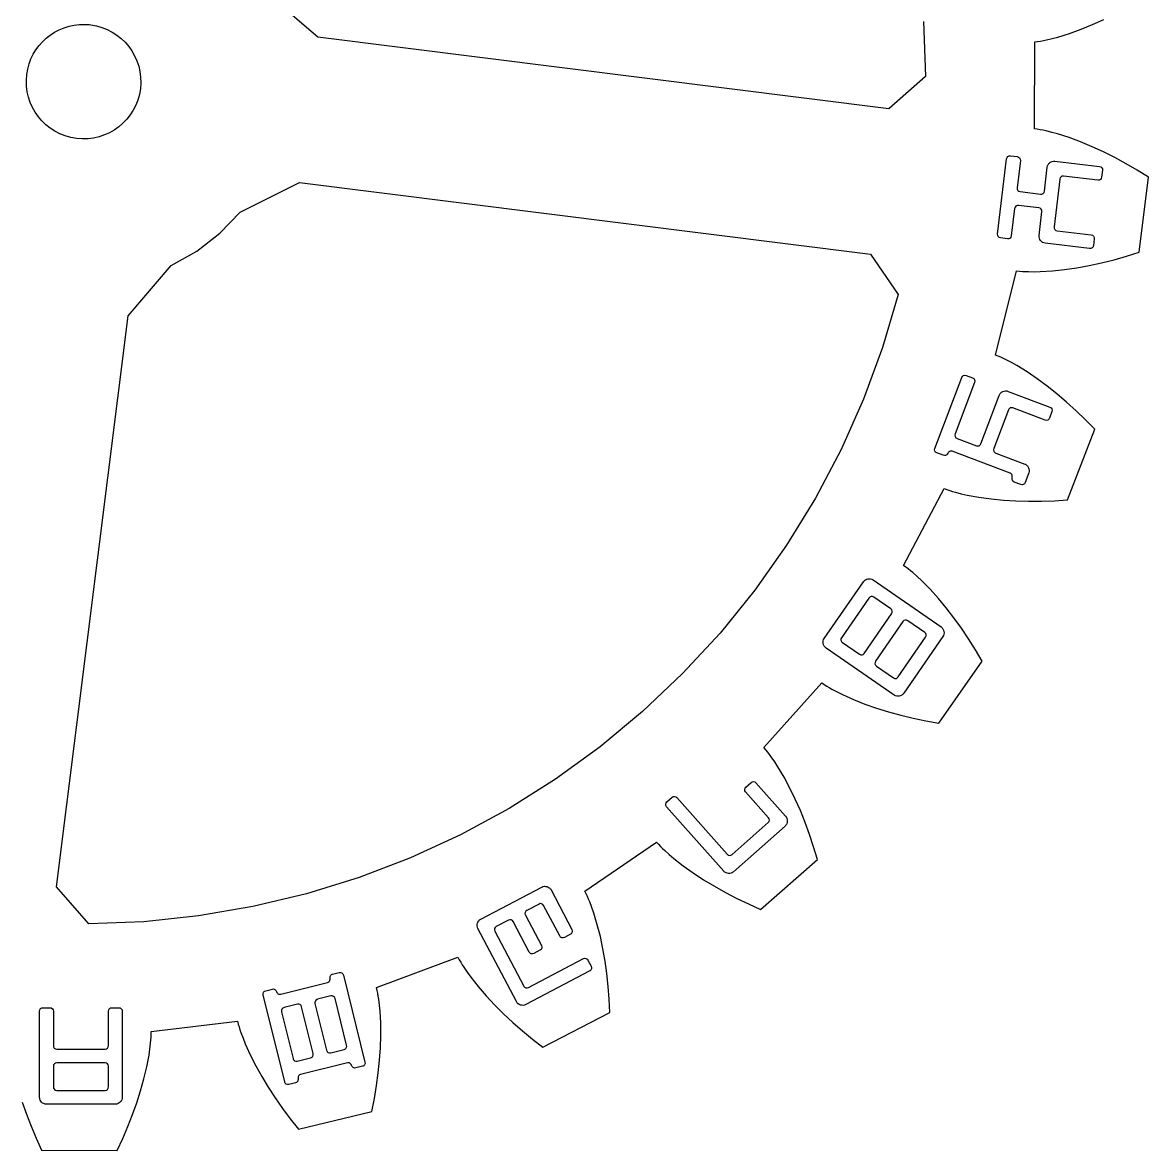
# Model space of a CAD drawing. Extents: x 6 to 255, y 30 to 363.
# Drawn here: x 127.93 to 171.82, y 112.88 to 156.84 of the extents above; entities that cross this region are included whole.
import ezdxf

# ---------------------------------------------------------------- set-up
doc = ezdxf.new("R2010")
doc.units = 0
doc.layers.add('Cut', color=7, linetype='CONTINUOUS')
doc.layers.add('Engrave', color=7, linetype='CONTINUOUS')

msp = doc.modelspace()

# ---------------------------------------------------------------- linework, layer by layer
at = {"layer": 'Cut', "color": 7}
for p, q in [((139.431419, 156.275211), (137.475132, 157.960016)), ((169.638044, 156.764127), (170.083598, 156.964807)), ((130.359353, 156.772616), (130.359353, 156.772625)), ((163.048458, 156.887617), (163.131436, 154.741023)), ((168.741073, 156.419139), (169.190234, 156.581488)), ((169.190234, 156.581488), (169.638044, 156.764127)), ((161.691954, 153.48238), (139.431419, 156.275211)), ((167.37104, 152.70138), (167.38457, 156.087225)), ((167.38457, 156.087225), (167.498214, 156.102117)), ((167.498214, 156.102117), (167.611858, 156.120612)), ((167.611858, 156.120612), (167.725049, 156.141346)), ((167.725049, 156.141346), (167.838243, 156.165246)), ((167.838243, 156.165246), (168.064625, 156.21846)), ((168.064625, 156.21846), (168.29056, 156.27889)), ((168.29056, 156.27889), (168.741073, 156.419139)), ((163.131436, 154.741023), (161.691954, 153.48238)), ((167.484683, 152.685586), (167.37104, 152.70138)), ((167.597875, 152.666191), (167.484683, 152.685586)), ((167.711066, 152.644556), (167.597875, 152.666191)), ((167.824259, 152.619752), (167.711066, 152.644556)), ((168.050191, 152.564734), (167.824259, 152.619752)), ((168.275676, 152.502501), (168.050191, 152.564734)), ((168.724836, 152.358642), (168.275676, 152.502501)), ((169.172644, 152.19269), (168.724836, 152.358642)), ((169.619101, 152.006439), (169.172644, 152.19269)), ((170.062849, 151.802153), (169.619101, 152.006439)), ((170.505247, 151.580728), (170.062849, 151.802153)), ((170.945389, 151.343071), (170.505247, 151.580728)), ((171.382825, 151.089627), (170.945389, 151.343071)), ((171.818004, 150.820402), (171.382825, 151.089627)), ((171.450919, 147.891834), (171.818004, 150.820402)), ((136.408598, 149.457971), (138.720245, 150.607031)), ((138.720245, 150.607031), (160.980783, 147.8142)), ((135.616252, 148.63541), (136.408598, 149.457971)), ((134.714772, 147.934612), (135.616252, 148.63541)), ((133.721748, 147.370905), (134.714772, 147.934612)), ((160.980783, 147.8142), (162.064903, 146.23898)), ((170.475932, 147.601863), (170.962525, 147.739409)), ((170.962525, 147.739409), (171.450919, 147.891834)), ((132.037393, 145.414168), (133.721748, 147.370905)), ((168.548509, 147.216289), (169.026531, 147.28619)), ((169.026531, 147.28619), (169.50771, 147.374126)), ((169.50771, 147.374126), (169.990694, 147.479653)), ((169.990694, 147.479653), (170.475932, 147.601863)), ((165.85354, 143.884095), (166.676553, 147.168023)), ((166.676553, 147.168023), (166.790647, 147.155393)), ((166.790647, 147.155393), (166.905191, 147.145926)), ((166.905191, 147.145926), (167.020638, 147.139623)), ((167.020638, 147.139623), (167.136086, 147.135559)), ((167.136086, 147.135559), (167.368783, 147.132858)), ((167.368783, 147.132858), (167.602383, 147.137822)), ((167.602383, 147.137822), (168.073643, 147.166231)), ((168.073643, 147.166231), (168.548509, 147.216289)), ((162.064903, 146.23898), (161.453846, 144.179423)), ((129.244564, 123.153632), (132.037393, 145.414168)), ((161.453846, 144.179423), (160.709302, 142.164509)), ((165.959968, 143.841705), (165.85354, 143.884095)), ((166.065494, 143.795706), (165.959968, 143.841705)), ((166.170119, 143.747001), (166.065494, 143.795706)), ((166.273841, 143.696493), (166.170119, 143.747001)), ((166.47993, 143.588712), (166.273841, 143.696493)), ((166.683768, 143.474618), (166.47993, 143.588712)), ((167.086027, 143.227489), (166.683768, 143.474618)), ((167.481073, 142.958715), (167.086027, 143.227489)), ((167.869804, 142.67145), (167.481073, 142.958715)), ((168.252222, 142.367048), (167.869804, 142.67145)), ((160.709302, 142.164509), (159.83488, 140.202362)), ((168.628328, 142.04596), (168.252222, 142.367048)), ((168.999022, 141.70954), (168.628328, 142.04596)), ((169.36295, 141.35869), (168.999022, 141.70954)), ((169.721468, 140.993859), (169.36295, 141.35869)), ((168.663502, 138.238463), (169.721468, 140.993859)), ((159.83488, 140.202362), (158.833737, 138.301092)), ((162.26972, 135.686403), (163.855314, 138.678105)), ((163.855314, 138.678105), (163.962643, 138.638421)), ((163.962643, 138.638421), (164.071778, 138.601893)), ((164.071778, 138.601893), (164.182263, 138.567619)), ((164.182263, 138.567619), (164.2932, 138.536052)), ((164.2932, 138.536052), (164.518682, 138.478328)), ((158.833737, 138.301092), (157.710381, 136.470174)), ((164.518682, 138.478328), (164.74687, 138.426467)), ((164.74687, 138.426467), (165.210915, 138.341235)), ((165.210915, 138.341235), (165.683977, 138.276296)), ((165.683977, 138.276296), (166.165156, 138.229846)), ((166.165156, 138.229846), (166.6531, 138.200534)), ((166.6531, 138.200534), (167.147359, 138.187466)), ((167.147359, 138.187466), (167.647478, 138.189313)), ((167.647478, 138.189313), (168.153011, 138.206445)), ((168.153011, 138.206445), (168.663502, 138.238463)), ((157.710381, 136.470174), (156.469778, 134.716371)), ((162.363071, 135.619661), (162.26972, 135.686403)), ((162.454616, 135.549762), (162.363071, 135.619661)), ((162.544357, 135.477608), (162.454616, 135.549762)), ((162.633198, 135.403197), (162.544357, 135.477608)), ((162.807722, 135.24942), (162.633198, 135.403197)), ((162.978186, 135.089777), (162.807722, 135.24942)), ((163.309194, 134.753357), (162.978186, 135.089777)), ((156.469778, 134.716371), (155.116881, 133.047351)), ((163.628929, 134.398448), (163.309194, 134.753357)), ((163.937387, 134.026401), (163.628929, 134.398448)), ((164.235926, 133.639023), (163.937387, 134.026401)), ((164.524094, 133.237662), (164.235926, 133.639023)), ((164.803693, 132.822325), (164.524094, 133.237662)), ((155.116881, 133.047351), (153.658009, 131.470326)), ((165.072917, 132.394358), (164.803693, 132.822325)), ((165.333576, 131.954216), (165.072917, 132.394358)), ((163.647418, 129.532084), (165.333576, 131.954216)), ((153.658009, 131.470326), (152.099023, 129.992514)), ((156.828374, 128.584156), (159.083651, 131.10956)), ((159.083651, 131.10956), (159.178805, 131.045072)), ((159.178805, 131.045072), (159.275762, 130.983741)), ((159.275762, 130.983741), (159.374524, 130.924665)), ((159.374524, 130.924665), (159.475088, 130.866941)), ((159.475088, 130.866941), (159.679826, 130.756904)), ((159.679826, 130.756904), (159.889074, 130.652281)), ((159.889074, 130.652281), (160.319747, 130.458367)), ((160.319747, 130.458367), (160.763496, 130.282038)), ((160.763496, 130.282038), (161.219421, 130.121945)), ((152.099023, 129.992514), (150.446687, 128.619325)), ((161.219421, 130.121945), (161.686169, 129.976736)), ((161.686169, 129.976736), (162.162841, 129.845505)), ((162.162841, 129.845505), (162.648981, 129.727802)), ((162.648981, 129.727802), (163.144141, 129.623179)), ((163.144141, 129.623179), (163.647418, 129.532084)), ((150.446687, 128.619325), (148.708216, 127.357526)), ((156.903234, 128.497121), (156.828374, 128.584156)), ((156.974939, 128.407377), (156.903234, 128.497121)), ((157.045287, 128.315832), (156.974939, 128.407377)), ((157.113835, 128.222481), (157.045287, 128.315832)), ((157.246419, 128.031724), (157.113835, 128.222481)), ((157.373591, 127.835554), (157.246419, 128.031724)), ((157.614857, 127.429686), (157.373591, 127.835554)), ((148.708216, 127.357526), (146.890827, 126.212074)), ((157.839888, 127.008484), (157.614857, 127.429686)), ((158.050489, 126.573754), (157.839888, 127.008484)), ((146.890827, 126.212074), (145.002185, 125.187932)), ((158.247562, 126.125944), (158.050489, 126.573754)), ((158.431554, 125.667315), (158.247562, 126.125944)), ((158.602922, 125.196958), (158.431554, 125.667315)), ((145.002185, 125.187932), (143.050859, 124.289161)), ((149.846082, 122.990837), (152.639811, 124.902929)), ((152.639811, 124.902929), (152.716475, 124.818147)), ((158.762562, 124.71713), (158.602922, 125.196958)), ((152.716475, 124.818147), (152.796295, 124.734718)), ((152.796295, 124.734718), (152.877921, 124.653545)), ((152.877921, 124.653545), (152.9618, 124.573725)), ((152.9618, 124.573725), (153.134067, 124.417691)), ((153.134067, 124.417691), (153.3122, 124.266167)), ((158.910029, 124.227383), (158.762562, 124.71713)), ((143.050859, 124.289161), (141.044967, 123.520265)), ((153.3122, 124.266167), (153.683794, 123.974843)), ((153.683794, 123.974843), (154.072525, 123.69795)), ((156.693083, 122.279214), (158.910029, 124.227383)), ((154.072525, 123.69795), (154.477042, 123.433232)), ((130.502757, 121.714151), (129.244564, 123.153632)), ((141.044967, 123.520265), (138.993075, 122.884404)), ((154.477042, 123.433232), (154.895085, 123.179791)), ((154.895085, 123.179791), (155.326661, 122.938525)), ((138.993075, 122.884404), (136.903753, 122.383833)), ((149.897491, 122.888468), (149.846082, 122.990837)), ((149.945745, 122.784296), (149.897491, 122.888468)), ((149.991744, 122.678318), (149.945745, 122.784296)), ((150.035937, 122.571439), (149.991744, 122.678318)), ((155.326661, 122.938525), (155.77086, 122.708081)), ((155.77086, 122.708081), (156.226335, 122.488462)), ((136.903753, 122.383833), (134.786473, 122.020807)), ((150.118916, 122.354075), (150.035937, 122.571439)), ((150.195579, 122.133103), (150.118916, 122.354075)), ((156.226335, 122.488462), (156.693083, 122.279214)), ((132.649802, 121.797579), (130.502757, 121.714151)), ((134.786473, 122.020807), (132.649802, 121.797579)), ((150.332673, 121.681686), (150.195579, 122.133103)), ((150.450373, 121.218995), (150.332673, 121.681686)), ((150.550939, 120.745932), (150.450373, 121.218995)), ((150.635271, 120.264754), (150.550939, 120.745932)), ((141.727357, 119.231144), (144.897642, 120.418985)), ((144.897642, 120.418985), (144.951757, 120.317969)), ((144.951757, 120.317969), (145.00948, 120.218306)), ((145.00948, 120.218306), (145.06946, 120.119993)), ((145.06946, 120.119993), (145.131693, 120.022136)), ((145.131693, 120.022136), (145.26157, 119.829572)), ((150.704266, 119.774554), (150.635271, 120.264754)), ((145.26157, 119.829572), (145.398664, 119.639717)), ((145.398664, 119.639717), (145.689535, 119.268121)), ((150.758383, 119.277591), (150.704266, 119.774554)), ((141.75261, 119.119303), (141.727357, 119.231144)), ((145.689535, 119.268121), (146.000251, 118.905545)), ((150.798067, 118.773411), (150.758383, 119.277591)), ((141.774707, 119.006562), (141.75261, 119.119303)), ((141.79454, 118.892468), (141.774707, 119.006562)), ((141.811673, 118.778374), (141.79454, 118.892468)), ((141.840535, 118.54748), (141.811673, 118.778374)), ((146.000251, 118.905545), (146.329455, 118.551989)), ((150.824225, 118.262468), (150.798067, 118.773411)), ((141.861731, 118.314783), (141.840535, 118.54748)), ((141.886983, 117.843523), (141.861731, 118.314783)), ((146.329455, 118.551989), (146.675346, 118.206098)), ((148.20547, 116.901005), (150.824225, 118.262468)), ((132.944782, 117.523339), (136.307178, 117.917934)), ((136.307178, 117.917934), (136.33604, 117.806996)), ((141.890585, 117.365951), (141.886983, 117.843523)), ((146.675346, 118.206098), (147.037019, 117.868325)), ((147.037019, 117.868325), (147.412674, 117.53867)), ((132.937532, 117.293798), (132.942935, 117.408795)), ((132.942935, 117.408795), (132.944782, 117.523339)), ((136.33604, 117.806996), (136.368058, 117.696509)), ((136.368058, 117.696509), (136.402332, 117.586474)), ((136.402332, 117.586474), (136.439762, 117.476889)), ((136.439762, 117.476889), (136.519582, 117.258623)), ((147.412674, 117.53867), (147.802308, 117.216229)), ((132.89109, 116.832912), (132.918599, 117.063354)), ((132.918599, 117.063354), (132.928966, 117.178801)), ((132.928966, 117.178801), (132.937532, 117.293798)), ((136.519582, 117.258623), (136.60707, 117.041707)), ((136.60707, 117.041707), (136.800984, 116.611036)), ((141.874792, 116.882516), (141.890585, 117.365951)), ((147.802308, 117.216229), (148.20547, 116.901005)), ((132.767525, 116.137974), (132.855913, 116.601116)), ((132.855913, 116.601116), (132.89109, 116.832912)), ((136.800984, 116.611036), (137.016094, 116.184875)), ((141.841421, 116.395023), (141.874792, 116.882516)), ((132.657037, 115.67303), (132.767525, 116.137974)), ((137.016094, 116.184875), (137.251047, 115.76232)), ((141.790913, 115.90302), (141.841421, 116.395023)), ((132.526259, 115.208085), (132.657037, 115.67303)), ((137.251047, 115.76232), (137.504038, 115.344275)), ((141.724621, 115.40741), (141.790913, 115.90302)), ((132.376538, 114.742238), (132.526259, 115.208085)), ((137.504038, 115.344275), (137.774165, 114.929839)), ((141.642545, 114.908192), (141.724621, 115.40741)), ((127.914239, 114.760269), (128.077037, 114.293071)), ((132.210132, 114.276841), (132.376538, 114.742238)), ((137.774165, 114.929839), (138.060079, 114.519461)), ((141.545587, 114.405817), (141.642545, 114.908192)), ((138.060079, 114.519461), (138.361322, 114.113141)), ((138.677448, 113.710879), (141.545587, 114.405817)), ((128.077037, 114.293071), (128.256521, 113.826321)), ((132.02704, 113.810996), (132.210132, 114.276841)), ((138.361322, 114.113141), (138.677448, 113.710879)), ((128.256521, 113.826321), (128.451788, 113.359573)), ((131.828164, 113.346502), (132.02704, 113.810996)), ((128.451788, 113.359573), (128.662388, 112.893275)), ((131.613956, 112.882007), (131.828164, 113.346502)), ((128.662388, 112.893275), (131.613956, 112.882007))]:
    msp.add_line(p, q, dxfattribs=at)
for points in [[(128.089648, 154.819488), (128.232364, 155.956806), (129.213469, 156.801067), (130.359353, 156.772616)], [(130.359353, 156.772625), (130.433694, 156.770769), (130.507895, 156.765197), (130.581679, 156.755932)], [(130.581679, 156.755932), (131.804545, 156.602467), (132.671497, 155.486775), (132.518123, 154.263898)], [(130.02609, 152.327454), (128.803225, 152.48092), (127.936274, 153.596611), (128.089648, 154.819488)], [(132.518123, 154.263898), (132.364658, 153.041032), (131.248967, 152.17408), (130.02609, 152.327454)]]:
    msp.add_open_spline(points, degree=3, dxfattribs=at)
at = {"layer": 'Engrave', "color": 5}
for p, q in [((165.938115, 148.599256), (166.290122, 151.534112)), ((166.439527, 151.651513), (166.706333, 151.619514)), ((166.823733, 151.470109), (166.695733, 150.402889)), ((168.173765, 151.443513), (169.907997, 151.235506)), ((167.762957, 150.274881), (167.87496, 151.208698)), ((169.843995, 150.701908), (168.509968, 150.861912)), ((170.025398, 151.086104), (169.993397, 150.819298)), ((168.360566, 150.744511), (168.136562, 148.876873)), ((166.813137, 150.253489), (167.613554, 150.157488)), ((166.599732, 149.602466), (166.471727, 148.535245)), ((167.549549, 149.623865), (166.749134, 149.719867)), ((167.554947, 148.540643), (167.66695, 149.474463)), ((168.253968, 148.727476), (169.587994, 148.567471)), ((166.322324, 148.417855), (166.055518, 148.449856)), ((169.523984, 148.033831), (167.789748, 148.241836)), ((169.705395, 148.418067), (169.673394, 148.151263)), ((169.673394, 148.151263), (169.673386, 148.151221)), ((163.491037, 140.245413), (164.537027, 143.010047)), ((164.710237, 143.088178), (164.961567, 142.993087)), ((165.039677, 142.819877), (164.278958, 140.809235)), ((166.343811, 142.47), (167.97746, 141.851915)), ((165.284218, 140.428764), (165.997392, 142.31374)), ((166.357405, 141.746709), (165.786866, 140.238727)), ((167.787267, 141.349366), (166.530615, 141.824814)), ((168.055567, 141.678706), (167.960476, 141.427375)), ((164.357015, 140.636022), (165.111006, 140.350754)), ((163.820427, 139.977112), (163.569094, 140.072201)), ((166.428819, 139.277533), (164.166843, 140.133341)), ((165.864923, 140.065515), (166.995914, 139.637612)), ((166.836595, 138.83602), (166.585267, 138.931108)), ((167.152137, 139.291185), (167.009503, 138.914188)), ((167.009503, 138.914188), (167.009807, 138.914029)), ((159.181464, 132.838164), (160.708588, 135.049226)), ((161.082405, 135.117502), (163.735678, 133.28495)), ((160.92176, 134.412165), (159.852772, 132.864422)), ((161.771986, 133.988213), (161.10867, 134.446352)), ((160.737208, 132.253578), (161.806196, 133.801322)), ((161.806196, 133.801322), (161.80618, 133.801306)), ((162.248394, 133.495887), (161.179409, 131.948146)), ((163.098625, 133.071937), (162.435307, 133.530076)), ((162.063821, 131.337291), (163.132809, 132.885033)), ((163.803904, 132.911113), (162.276776, 130.70005)), ((163.132809, 132.885033), (163.13282, 132.88503)), ((161.90315, 130.631793), (159.249877, 132.464345)), ((159.88698, 132.677515), (160.550299, 132.219378)), ((161.213591, 131.761231), (161.876912, 131.303091)), ((162.276776, 130.70005), (162.276975, 130.700201)), ((156.124783, 127.046787), (156.325786, 127.225129)), ((156.515461, 127.213795), (157.674675, 125.907253)), ((153.044726, 126.46944), (153.245732, 126.647782)), ((153.435409, 126.63645), (155.397157, 124.425377)), ((157.00512, 125.852069), (156.113416, 126.857102)), ((155.262619, 123.767173), (153.033362, 126.279755)), ((155.586829, 124.414043), (156.993875, 125.662429)), ((157.651989, 125.527904), (155.641923, 123.744496)), ((155.641923, 123.744496), (155.641966, 123.744517)), ((145.787848, 121.897215), (148.165177, 123.149895)), ((148.528177, 123.037429), (149.342419, 121.492164)), ((148.059113, 122.486513), (147.583649, 122.235977)), ((148.866955, 121.241622), (148.240615, 122.430287)), ((146.870433, 121.86016), (146.394966, 121.609623)), ((147.678277, 120.615272), (147.051934, 121.803936)), ((147.527422, 122.054478), (148.153765, 120.865813)), ((147.178593, 118.681413), (145.675373, 121.534209)), ((146.338742, 121.428122), (147.466158, 119.288526)), ((149.286187, 121.31066), (149.048456, 121.18539)), ((148.097509, 120.684309), (147.859776, 120.55904)), ((147.647657, 119.232294), (149.787255, 120.359708)), ((149.968754, 120.303484), (150.094021, 120.06575)), ((140.013475, 119.751044), (140.27436, 119.815457)), ((140.437007, 119.717215), (141.274379, 116.325733)), ((150.037815, 119.884254), (147.541596, 118.568944)), ((137.404628, 119.106924), (137.66551, 119.171337)), ((137.990815, 118.97485), (139.816996, 119.425747)), ((138.143765, 115.552798), (137.306386, 118.944274)), ((139.945821, 118.903997), (139.424055, 118.775169)), ((140.559364, 116.979574), (140.108469, 118.805754)), ((128.589013, 114.953387), (128.588748, 118.312354)), ((128.723093, 118.446725), (128.991809, 118.446752)), ((129.126183, 118.312407), (129.126313, 116.968821)), ((131.275928, 116.96898), (131.275798, 118.312566)), ((131.410146, 118.446937), (131.678865, 118.446963)), ((131.813239, 118.312619), (131.813503, 114.953651)), ((138.021393, 118.290452), (138.472288, 116.464271)), ((138.641402, 118.581927), (138.119635, 118.453099)), ((139.254947, 116.657507), (138.804052, 118.483688)), ((139.325813, 118.612521), (139.77671, 116.786338)), ((129.26056, 116.834429), (131.141581, 116.834606)), ((139.939357, 116.688095), (140.461118, 116.816926)), ((129.126339, 116.162667), (129.126416, 115.356516)), ((131.141708, 116.297219), (129.260687, 116.297039)), ((131.276156, 115.35672), (131.276082, 116.162874)), ((138.634935, 116.366026), (139.156704, 116.494857)), ((140.589952, 116.295253), (138.763771, 115.844358)), ((141.176136, 116.163083), (140.915252, 116.09867)), ((129.260787, 115.222169), (131.141808, 115.222349)), ((138.306434, 115.45465), (138.306413, 115.454552)), ((138.567318, 115.519066), (138.306434, 115.45465)), ((131.544824, 114.684903), (128.857647, 114.684647)), ((128.857647, 114.684647), (128.857763, 114.684697))]:
    msp.add_line(p, q, dxfattribs=at)
for points in [[(166.290122, 151.534112), (166.294443, 151.57024), (166.311396, 151.599923), (166.34098, 151.62316)], [(166.34098, 151.62316), (166.370548, 151.646396), (166.403397, 151.655847), (166.439527, 151.651513)], [(166.706333, 151.619514), (166.742462, 151.615175), (166.772229, 151.598918), (166.795632, 151.570744)], [(166.795632, 151.570744), (166.819037, 151.542566), (166.828404, 151.509021), (166.823733, 151.470109)], [(167.87496, 151.208698), (167.879282, 151.244826), (167.891008, 151.277956), (167.910139, 151.308086)], [(167.910139, 151.308086), (167.927868, 151.338379), (167.950656, 151.363838), (167.978502, 151.384461)], [(167.978502, 151.384461), (168.005126, 151.40664), (168.035252, 151.422761), (168.068879, 151.432824)], [(168.068879, 151.432824), (168.102673, 151.444272), (168.137635, 151.447835), (168.173765, 151.443513)], [(169.907997, 151.235506), (169.944127, 151.231167), (169.973894, 151.214911), (169.997297, 151.186738)], [(168.411419, 150.833559), (168.381851, 150.810323), (168.3649, 150.78064), (168.360566, 150.744511)], [(168.509968, 150.861912), (168.473838, 150.866251), (168.440989, 150.8568), (168.411419, 150.833559)], [(169.993397, 150.819298), (169.98874, 150.780388), (169.9724, 150.749928), (169.944377, 150.727916)], [(169.997297, 151.186738), (170.020702, 151.158558), (170.030069, 151.125013), (170.025398, 151.086104)], [(166.695733, 150.402889), (166.691412, 150.366762), (166.70017, 150.333997), (166.722006, 150.304593)], [(169.944377, 150.727916), (169.916365, 150.705903), (169.882904, 150.697233), (169.843995, 150.701908)], [(166.722006, 150.304593), (166.743852, 150.275191), (166.774229, 150.258156), (166.813137, 150.253489)], [(167.613554, 150.157488), (167.652464, 150.152813), (167.685925, 150.161483), (167.713937, 150.183496)], [(167.713937, 150.183496), (167.74195, 150.20551), (167.758289, 150.235971), (167.762957, 150.274881)], [(166.650585, 149.691514), (166.621015, 149.66828), (166.604064, 149.638597), (166.599732, 149.602466)], [(166.749134, 149.719867), (166.713003, 149.724206), (166.680153, 149.714755), (166.650585, 149.691514)], [(167.638849, 149.575095), (167.615442, 149.603275), (167.585675, 149.619532), (167.549549, 149.623865)], [(167.66695, 149.474463), (167.671624, 149.513371), (167.662257, 149.546915), (167.638849, 149.575095)], [(165.964388, 148.50096), (165.94254, 148.530363), (165.933783, 148.563128), (165.938115, 148.599256)], [(168.136562, 148.876873), (168.13224, 148.840746), (168.140998, 148.807982), (168.162835, 148.77858)], [(168.162835, 148.77858), (168.18468, 148.749176), (168.215058, 148.732141), (168.253968, 148.727476)], [(166.055518, 148.449856), (166.016611, 148.454531), (165.986234, 148.471565), (165.964388, 148.50096)], [(166.422707, 148.443863), (166.394695, 148.42185), (166.361234, 148.413181), (166.322324, 148.417855)], [(166.471727, 148.535245), (166.46707, 148.496337), (166.45073, 148.465877), (166.422707, 148.443863)], [(167.565636, 148.435762), (167.5541, 148.469524), (167.550537, 148.504485), (167.554947, 148.540643)], [(167.613734, 148.343295), (167.591725, 148.371309), (167.575692, 148.402132), (167.565636, 148.435762)], [(167.690112, 148.274932), (167.659984, 148.294051), (167.634525, 148.316839), (167.613734, 148.343295)], [(167.789748, 148.241836), (167.753619, 148.246175), (167.720406, 148.257207), (167.690112, 148.274932)], [(169.587994, 148.567471), (169.624124, 148.563132), (169.653891, 148.546875), (169.677294, 148.518701)], [(169.677294, 148.518701), (169.700699, 148.490523), (169.710066, 148.456978), (169.705395, 148.418067)], [(169.624367, 148.059839), (169.596353, 148.037826), (169.562892, 148.029156), (169.523984, 148.033831)], [(169.673386, 148.151221), (169.668712, 148.112313), (169.652372, 148.081853), (169.624367, 148.059839)], [(164.537027, 143.010047), (164.549903, 143.044081), (164.573482, 143.068828), (164.607763, 143.084289)], [(164.607763, 143.084289), (164.642045, 143.099758), (164.676202, 143.101055), (164.710237, 143.088178)], [(164.961567, 142.993087), (164.995601, 142.980211), (165.020597, 142.957286), (165.036555, 142.924314)], [(165.036555, 142.924314), (165.052518, 142.891345), (165.053559, 142.856533), (165.039677, 142.819877)], [(166.055394, 142.401783), (166.079873, 142.426938), (166.108104, 142.446184), (166.140087, 142.459523)], [(166.140087, 142.459523), (166.171255, 142.474657), (166.204369, 142.48308), (166.239428, 142.484791)], [(166.239428, 142.484791), (166.274982, 142.487807), (166.309777, 142.482877), (166.343811, 142.47)], [(165.997392, 142.31374), (166.010268, 142.347774), (166.029602, 142.377122), (166.055394, 142.401783)], [(166.428142, 141.820951), (166.393861, 141.805499), (166.370282, 141.780752), (166.357405, 141.746709)], [(166.530615, 141.824814), (166.496581, 141.83769), (166.462423, 141.836403), (166.428142, 141.820951)], [(167.97746, 141.851915), (168.011494, 141.839039), (168.036489, 141.816114), (168.052445, 141.783142)], [(168.052445, 141.783142), (168.068408, 141.750171), (168.069449, 141.715359), (168.055567, 141.678706)], [(167.890959, 141.350424), (167.858483, 141.335784), (167.823918, 141.335431), (167.787267, 141.349366)], [(167.960476, 141.427375), (167.946612, 141.390722), (167.92344, 141.365071), (167.890959, 141.350424)], [(164.278958, 140.809235), (164.266081, 140.7752), (164.266699, 140.74129), (164.28081, 140.707502)], [(164.28081, 140.707502), (164.294992, 140.673726), (164.320393, 140.649899), (164.357015, 140.636022)], [(163.492889, 140.143681), (163.478707, 140.177459), (163.47809, 140.21137), (163.491037, 140.245413)], [(165.111006, 140.350754), (165.14766, 140.33689), (165.182225, 140.337243), (165.214702, 140.351812)], [(165.214702, 140.351812), (165.24718, 140.366453), (165.270352, 140.392103), (165.284218, 140.428764)], [(163.569094, 140.072201), (163.532442, 140.086065), (163.50704, 140.109891), (163.492889, 140.143681)], [(163.899762, 139.967296), (163.878287, 139.961951), (163.851842, 139.965223), (163.820427, 139.977112)], [(163.954899, 140.000305), (163.938794, 139.985454), (163.920416, 139.97445), (163.899762, 139.967296)], [(163.997563, 140.053746), (163.98391, 140.033474), (163.969689, 140.01566), (163.954899, 140.000305)], [(164.040227, 140.107187), (164.024123, 140.092335), (164.009901, 140.074521), (163.997563, 140.053746)], [(164.092657, 140.138976), (164.072488, 140.133138), (164.055012, 140.122541), (164.040227, 140.107187)], [(164.166843, 140.133341), (164.136737, 140.144735), (164.112008, 140.146614), (164.092657, 140.138976)], [(165.786866, 140.238727), (165.773989, 140.204691), (165.774607, 140.17078), (165.788718, 140.136994)], [(165.788718, 140.136994), (165.8029, 140.103218), (165.828301, 140.079391), (165.864923, 140.065515)], [(166.995914, 139.637612), (167.029946, 139.624736), (167.059292, 139.605402), (167.083951, 139.57961)], [(167.083951, 139.57961), (167.109111, 139.555131), (167.129009, 139.52665), (167.143644, 139.494168)], [(167.143644, 139.494168), (167.157473, 139.463496), (167.165895, 139.430381), (167.168912, 139.394825)], [(167.168912, 139.394825), (167.170675, 139.359768), (167.165084, 139.325221), (167.152137, 139.291185)], [(166.488149, 139.232638), (166.477389, 139.251672), (166.457613, 139.266637), (166.428819, 139.277533)], [(166.508363, 139.173361), (166.506141, 139.195155), (166.499403, 139.214915), (166.488149, 139.232638)], [(166.505718, 139.03528), (166.503495, 139.057076), (166.503936, 139.08009), (166.50704, 139.10432)], [(166.525191, 138.97404), (166.514431, 138.993072), (166.50794, 139.013485), (166.505718, 139.03528)], [(166.50704, 139.10432), (166.510215, 139.128551), (166.510656, 139.151564), (166.508363, 139.173361)], [(166.585267, 138.931108), (166.556468, 138.942009), (166.536443, 138.95632), (166.525191, 138.97404)], [(166.94029, 138.837078), (166.907814, 138.822438), (166.873248, 138.822085), (166.836595, 138.83602)], [(167.009807, 138.914029), (166.995943, 138.877376), (166.972771, 138.851725), (166.94029, 138.837078)], [(160.708588, 135.049226), (160.729268, 135.079168), (160.755089, 135.103007), (160.78605, 135.120743)], [(160.78605, 135.120743), (160.81586, 135.139276), (160.84789, 135.151173), (160.882139, 135.156433)], [(160.882139, 135.156433), (160.916034, 135.163647), (160.950201, 135.163824), (160.984641, 135.156962)], [(160.984641, 135.156962), (161.019877, 135.151335), (161.052465, 135.138182), (161.082405, 135.117502)], [(161.008269, 134.467228), (160.971275, 134.460454), (160.942438, 134.4421), (160.92176, 134.412165)], [(161.10867, 134.446352), (161.078728, 134.467032), (161.045261, 134.47399), (161.008269, 134.467228)], [(161.828247, 133.903435), (161.82068, 133.939275), (161.801926, 133.967535), (161.771986, 133.988213)], [(161.80618, 133.801306), (161.828451, 133.83355), (161.835807, 133.867593), (161.828247, 133.903435)], [(162.334905, 133.550952), (162.297913, 133.544178), (162.269076, 133.525823), (162.248394, 133.495887)], [(162.435307, 133.530076), (162.405365, 133.550756), (162.371898, 133.557715), (162.334905, 133.550952)], [(163.735678, 133.28495), (163.76562, 133.26427), (163.78946, 133.238451), (163.807198, 133.207491)], [(163.807198, 133.207491), (163.825734, 133.177681), (163.838189, 133.145247), (163.844562, 133.110188)], [(159.142004, 132.740398), (159.14763, 132.775637), (159.160784, 132.808226), (159.181464, 132.838164)], [(159.852772, 132.864422), (159.832091, 132.834479), (159.824559, 132.80141), (159.830177, 132.765213)], [(163.154886, 132.987159), (163.147319, 133.023), (163.128565, 133.051259), (163.098625, 133.071937)], [(163.13282, 132.88503), (163.155089, 132.917274), (163.162444, 132.951317), (163.154886, 132.987159)], [(163.845091, 133.007685), (163.838318, 132.973246), (163.824589, 132.941055), (163.803904, 132.911113)], [(163.844562, 133.110188), (163.85063, 133.077092), (163.850806, 133.042924), (163.845091, 133.007685)], [(159.141474, 132.636171), (159.135071, 132.671217), (159.135248, 132.70596), (159.142004, 132.740398)], [(159.177164, 132.540079), (159.159425, 132.571039), (159.147528, 132.60307), (159.141474, 132.636171)], [(159.249877, 132.464345), (159.219935, 132.485025), (159.195697, 132.51027), (159.177164, 132.540079)], [(159.830177, 132.765213), (159.835804, 132.72902), (159.854738, 132.699787), (159.88698, 132.677515)], [(160.550299, 132.219378), (160.582544, 132.197107), (160.61619, 132.189178), (160.651235, 132.195592)], [(160.651235, 132.195592), (160.686279, 132.201995), (160.714937, 132.221323), (160.737208, 132.253578)], [(161.179409, 131.948146), (161.158729, 131.918204), (161.151197, 131.885134), (161.156814, 131.848937)], [(161.156814, 131.848937), (161.162423, 131.812737), (161.181348, 131.783502), (161.213591, 131.761231)], [(161.876912, 131.303091), (161.909155, 131.280821), (161.9428, 131.272892), (161.977845, 131.279305)], [(161.977845, 131.279305), (162.012891, 131.285708), (162.04155, 131.305037), (162.063821, 131.337291)], [(162.003179, 130.588222), (161.967587, 130.595789), (161.934244, 130.610313), (161.90315, 130.631793)], [(162.104485, 130.587163), (162.071387, 130.581113), (162.037619, 130.581466), (162.003179, 130.588222)], [(162.198854, 130.624036), (162.169044, 130.605504), (162.137588, 130.593213), (162.104485, 130.587163)], [(162.276975, 130.700201), (162.255499, 130.669109), (162.229459, 130.643721), (162.198854, 130.624036)], [(156.325786, 127.225129), (156.353007, 127.249279), (156.385387, 127.260233), (156.422928, 127.257991)], [(156.422928, 127.257991), (156.460466, 127.25575), (156.49131, 127.241018), (156.515461, 127.213795)], [(153.245732, 126.647782), (153.272954, 126.671931), (153.305334, 126.682885), (153.342871, 126.680643)], [(153.342871, 126.680643), (153.380412, 126.678403), (153.411258, 126.663672), (153.435409, 126.63645)], [(156.113416, 126.857102), (156.087409, 126.886416), (156.076002, 126.919323), (156.079195, 126.955823)], [(156.079195, 126.955823), (156.08237, 126.992318), (156.097566, 127.022639), (156.124783, 127.046787)], [(153.033362, 126.279755), (153.007355, 126.309069), (152.995948, 126.341976), (152.999141, 126.378476)], [(152.999141, 126.378476), (153.002316, 126.414971), (153.017511, 126.445292), (153.044726, 126.46944)], [(156.993875, 125.662429), (157.023188, 125.688437), (157.038442, 125.719746), (157.039638, 125.756356)], [(157.039638, 125.756356), (157.040872, 125.792967), (157.029366, 125.824871), (157.00512, 125.852069)], [(157.674675, 125.907253), (157.698835, 125.880036), (157.715832, 125.849278), (157.725668, 125.814977)], [(157.725668, 125.814977), (157.736498, 125.781587), (157.740881, 125.747121), (157.738818, 125.71158)], [(157.715005, 125.611877), (157.700224, 125.580046), (157.679218, 125.552055), (157.651989, 125.527904)], [(157.738818, 125.71158), (157.736807, 125.677991), (157.728869, 125.644756), (157.715005, 125.611877)], [(155.397157, 124.425377), (155.423164, 124.396063), (155.453949, 124.380343), (155.489513, 124.378218)], [(155.489513, 124.378218), (155.525078, 124.376101), (155.557517, 124.388043), (155.586829, 124.414043)], [(155.349379, 123.701017), (155.316618, 123.716857), (155.287698, 123.738909), (155.262619, 123.767173)], [(155.447513, 123.675829), (155.413923, 123.677839), (155.381212, 123.686236), (155.349379, 123.701017)], [(155.547943, 123.689164), (155.514579, 123.678263), (155.481102, 123.673818), (155.447513, 123.675829)], [(155.641966, 123.744517), (155.613699, 123.71944), (155.582358, 123.700989), (155.547943, 123.689164)], [(148.165177, 123.149895), (148.197369, 123.166864), (148.231293, 123.176039), (148.266949, 123.17742)], [(148.266949, 123.17742), (148.301951, 123.180048), (148.335849, 123.175762), (148.368641, 123.164561)], [(148.368641, 123.164561), (148.402021, 123.155248), (148.432404, 123.139617), (148.45979, 123.117669)], [(148.45979, 123.117669), (148.488418, 123.096368), (148.511214, 123.069621), (148.528177, 123.037429)], [(147.583649, 122.235977), (147.551454, 122.219008), (147.529467, 122.193185), (147.517686, 122.158507)], [(148.161285, 122.495271), (148.125363, 122.506401), (148.091306, 122.503482), (148.059113, 122.486513)], [(148.240615, 122.430287), (148.223664, 122.462483), (148.19722, 122.484144), (148.161285, 122.495271)], [(145.658858, 121.7367), (145.669406, 121.770731), (145.685655, 121.801441), (145.707605, 121.828831)], [(145.707605, 121.828831), (145.728907, 121.857457), (145.755655, 121.880251), (145.787848, 121.897215)], [(146.972604, 121.868918), (146.936683, 121.880048), (146.902625, 121.877129), (146.870433, 121.86016)], [(147.051934, 121.803936), (147.034966, 121.836125), (147.008522, 121.857786), (146.972604, 121.868918)], [(147.517686, 122.158507), (147.505903, 122.123823), (147.509148, 122.089147), (147.527422, 122.054478)], [(145.645999, 121.635005), (145.644588, 121.670662), (145.648874, 121.70456), (145.658858, 121.7367)], [(145.675373, 121.534209), (145.658422, 121.566405), (145.648631, 121.600004), (145.645999, 121.635005)], [(146.329005, 121.532151), (146.317223, 121.497467), (146.320468, 121.462791), (146.338742, 121.428122)], [(146.394966, 121.609623), (146.362773, 121.592655), (146.340786, 121.56683), (146.329005, 121.532151)], [(149.353029, 121.390966), (149.343133, 121.355697), (149.320853, 121.328929), (149.286187, 121.31066)], [(149.342419, 121.492164), (149.35937, 121.459968), (149.362907, 121.426235), (149.353029, 121.390966)], [(148.945404, 121.173802), (148.911371, 121.18435), (148.885222, 121.206957), (148.866955, 121.241622)], [(149.048456, 121.18539), (149.013787, 121.167124), (148.979436, 121.163261), (148.945404, 121.173802)], [(147.756726, 120.547451), (147.722694, 120.557999), (147.696544, 120.580606), (147.678277, 120.615272)], [(147.859776, 120.55904), (147.825107, 120.540771), (147.790757, 120.536908), (147.756726, 120.547451)], [(148.164348, 120.764613), (148.154453, 120.729344), (148.132173, 120.702576), (148.097509, 120.684309)], [(148.153765, 120.865813), (148.170734, 120.833622), (148.174261, 120.799889), (148.164348, 120.764613)], [(149.787255, 120.359708), (149.819448, 120.376676), (149.853505, 120.379596), (149.889426, 120.368466)], [(149.889426, 120.368466), (149.925348, 120.357335), (149.951791, 120.335675), (149.968754, 120.303484)], [(150.094021, 120.06575), (150.110972, 120.033554), (150.114517, 119.999824), (150.104657, 119.964561)], [(139.908409, 119.519677), (139.913225, 119.541048), (139.9155, 119.563954), (139.915235, 119.588394)], [(139.915235, 119.588394), (139.914883, 119.612837), (139.917158, 119.635743), (139.922062, 119.657115)], [(139.922062, 119.657115), (139.926877, 119.678486), (139.935927, 119.697299), (139.949211, 119.713553)], [(139.949211, 119.713553), (139.962158, 119.731157), (139.983579, 119.743654), (140.013475, 119.751044)], [(140.27436, 119.815457), (140.309687, 119.824171), (140.343446, 119.818809), (140.375637, 119.799371)], [(140.375637, 119.799371), (140.407828, 119.779927), (140.428285, 119.752542), (140.437007, 119.717215)], [(150.104657, 119.964561), (150.094762, 119.929292), (150.072481, 119.902523), (150.037815, 119.884254)], [(137.66551, 119.171337), (137.696762, 119.179045), (137.721539, 119.177952), (137.739839, 119.168056)], [(137.739839, 119.168056), (137.759157, 119.159854), (137.775245, 119.147248), (137.788102, 119.130237)], [(139.816996, 119.425747), (139.84689, 119.43312), (139.868479, 119.444938), (139.881763, 119.461201)], [(139.881763, 119.461201), (139.89471, 119.478823), (139.903592, 119.498314), (139.908409, 119.519677)], [(147.466158, 119.288526), (147.484421, 119.253855), (147.510571, 119.231248), (147.544607, 119.220706)], [(147.544607, 119.220706), (147.578638, 119.210158), (147.612988, 119.214021), (147.647657, 119.232294)], [(137.306386, 118.944274), (137.296984, 118.98232), (137.302179, 119.016759), (137.32197, 119.047591)], [(137.32197, 119.047591), (137.341748, 119.078424), (137.369301, 119.098202), (137.404628, 119.106924)], [(137.788102, 119.130237), (137.802319, 119.113568), (137.814314, 119.094185), (137.824088, 119.072087)], [(137.824088, 119.072087), (137.835236, 119.050331), (137.84723, 119.030948), (137.860071, 119.013939)], [(137.860071, 119.013939), (137.874288, 118.99727), (137.891222, 118.984152), (137.910874, 118.974585)], [(137.910874, 118.974585), (137.931552, 118.966718), (137.958199, 118.966806), (137.990815, 118.97485)], [(139.341397, 118.715836), (139.321618, 118.685005), (139.316423, 118.650567), (139.325813, 118.612521)], [(139.424055, 118.775169), (139.388728, 118.766455), (139.361175, 118.746677), (139.341397, 118.715836)], [(140.047098, 118.88791), (140.014909, 118.907353), (139.98115, 118.912716), (139.945821, 118.903997)], [(140.108469, 118.805754), (140.099737, 118.841082), (140.079281, 118.868467), (140.047098, 118.88791)], [(128.588748, 118.312354), (128.588747, 118.351544), (128.602039, 118.383736), (128.628626, 118.40893)], [(128.628626, 118.40893), (128.655215, 118.434125), (128.686704, 118.446724), (128.723093, 118.446725)], [(128.991809, 118.446752), (129.028198, 118.446755), (129.059691, 118.433463), (129.086287, 118.406874)], [(129.086287, 118.406874), (129.112884, 118.380285), (129.126183, 118.348796), (129.126183, 118.312407)], [(131.275798, 118.312566), (131.275798, 118.351756), (131.289092, 118.383948), (131.315679, 118.409141)], [(131.315679, 118.409141), (131.342268, 118.434337), (131.373757, 118.446935), (131.410146, 118.446937)], [(131.678865, 118.446963), (131.715252, 118.446967), (131.746744, 118.433674), (131.77334, 118.407085)], [(131.77334, 118.407085), (131.799937, 118.380497), (131.813237, 118.349008), (131.813239, 118.312619)], [(138.036977, 118.393766), (138.017198, 118.362935), (138.012004, 118.328497), (138.021393, 118.290452)], [(138.119635, 118.453099), (138.084306, 118.444386), (138.056754, 118.424608), (138.036977, 118.393766)], [(138.742679, 118.565841), (138.710488, 118.585284), (138.676729, 118.590646), (138.641402, 118.581927)], [(138.804052, 118.483688), (138.79532, 118.519013), (138.774863, 118.546397), (138.742679, 118.565841)], [(147.247075, 118.59648), (147.219036, 118.619671), (147.196209, 118.647982), (147.178593, 118.681413)], [(147.336369, 118.548611), (147.304229, 118.558577), (147.274465, 118.574533), (147.247075, 118.59648)], [(147.437086, 118.537604), (147.402083, 118.534976), (147.368511, 118.538645), (147.336369, 118.548611)], [(147.541596, 118.568944), (147.508163, 118.551323), (147.473326, 118.540876), (147.437086, 118.537604)], [(129.126313, 116.968821), (129.126315, 116.929631), (129.138873, 116.897427), (129.163987, 116.872208)], [(131.238148, 116.874505), (131.263338, 116.901099), (131.275932, 116.932591), (131.275928, 116.96898)], [(140.545314, 116.878799), (140.563398, 116.910655), (140.568081, 116.944247), (140.559364, 116.979574)], [(129.163987, 116.872208), (129.189184, 116.847018), (129.221375, 116.834425), (129.26056, 116.834429)], [(131.141581, 116.834606), (131.180771, 116.834611), (131.21296, 116.847911), (131.238148, 116.874505)], [(139.156704, 116.494857), (139.194749, 116.504259), (139.222814, 116.524883), (139.240897, 116.55673)], [(139.240897, 116.55673), (139.258981, 116.588586), (139.263664, 116.622178), (139.254947, 116.657507)], [(139.77671, 116.786338), (139.786112, 116.748294), (139.806057, 116.720062), (139.836546, 116.701642)], [(139.836546, 116.701642), (139.867042, 116.683224), (139.901312, 116.678708), (139.939357, 116.688095)], [(140.461118, 116.816926), (140.499166, 116.826328), (140.527231, 116.846952), (140.545314, 116.878799)], [(129.166217, 116.259243), (129.139628, 116.234048), (129.126336, 116.201856), (129.126339, 116.162667)], [(129.260687, 116.297039), (129.224298, 116.297035), (129.192808, 116.284437), (129.166217, 116.259243)], [(131.236182, 116.257341), (131.209585, 116.283928), (131.178093, 116.29722), (131.141708, 116.297219)], [(131.276082, 116.162874), (131.27608, 116.199263), (131.26278, 116.230752), (131.236182, 116.257341)], [(138.472288, 116.464271), (138.481689, 116.426226), (138.501635, 116.397993), (138.532123, 116.379573)], [(138.532123, 116.379573), (138.562619, 116.361154), (138.59689, 116.356639), (138.634935, 116.366026)], [(140.668359, 116.292871), (140.648691, 116.302432), (140.622556, 116.303226), (140.589952, 116.295253)], [(140.716619, 116.255055), (140.703778, 116.272058), (140.687691, 116.284664), (140.668359, 116.292871)], [(140.752605, 116.196904), (140.742762, 116.218972), (140.730767, 116.238356), (140.716619, 116.255055)], [(140.786548, 116.138252), (140.773707, 116.155256), (140.762392, 116.174806), (140.752605, 116.196904)], [(140.837348, 116.098895), (140.817682, 116.108455), (140.800749, 116.121574), (140.786548, 116.138252)], [(140.915252, 116.09867), (140.882641, 116.090609), (140.856673, 116.090684), (140.837348, 116.098895)], [(141.260329, 116.224958), (141.242246, 116.193102), (141.214182, 116.172477), (141.176136, 116.163083)], [(141.274379, 116.325733), (141.28311, 116.290406), (141.278427, 116.256814), (141.260329, 116.224958)], [(138.665555, 115.681713), (138.667143, 115.657608), (138.665547, 115.634869), (138.660766, 115.613498)], [(138.668281, 115.749423), (138.664823, 115.728388), (138.663915, 115.705818), (138.665555, 115.681713)], [(138.695432, 115.805861), (138.68215, 115.789598), (138.6731, 115.770785), (138.668281, 115.749423)], [(138.763771, 115.844358), (138.731162, 115.836314), (138.708383, 115.823482), (138.695432, 115.805861)], [(129.126416, 115.356516), (129.12642, 115.317328), (129.139019, 115.285139), (129.164214, 115.259949)], [(129.164214, 115.259949), (129.18941, 115.234759), (129.221601, 115.222165), (129.260787, 115.222169)], [(131.141808, 115.222349), (131.180998, 115.222354), (131.213187, 115.235653), (131.238376, 115.262245)], [(131.238376, 115.262245), (131.263566, 115.288839), (131.276159, 115.320331), (131.276156, 115.35672)], [(138.203601, 115.468099), (138.173105, 115.486519), (138.15316, 115.514752), (138.143765, 115.552798)], [(138.306413, 115.454552), (138.268369, 115.445169), (138.234098, 115.449684), (138.203601, 115.468099)], [(138.63616, 115.555525), (138.622878, 115.539262), (138.599931, 115.527109), (138.567318, 115.519066)], [(138.660766, 115.613498), (138.657309, 115.592464), (138.649107, 115.57314), (138.63616, 115.555525)], [(128.610021, 114.84632), (128.596033, 114.879912), (128.589031, 114.915601), (128.589013, 114.953387)], [(128.666713, 114.762352), (128.642918, 114.786143), (128.624021, 114.814133), (128.610021, 114.84632)], [(128.750695, 114.705678), (128.718502, 114.719666), (128.690508, 114.738557), (128.666713, 114.762352)], [(131.731657, 114.764699), (131.707866, 114.740906), (131.679876, 114.72131), (131.647689, 114.705911)], [(131.790432, 114.850779), (131.776444, 114.818588), (131.756852, 114.789894), (131.731657, 114.764699)], [(131.813503, 114.953651), (131.813503, 114.91726), (131.805813, 114.88297), (131.790432, 114.850779)], [(128.857763, 114.684697), (128.819974, 114.684693), (128.784284, 114.691687), (128.750695, 114.705678)], [(131.647689, 114.705911), (131.6155, 114.691906), (131.581211, 114.684903), (131.544824, 114.684903)]]:
    msp.add_open_spline(points, degree=3, dxfattribs=at)

doc.saveas('drawing.dxf')
